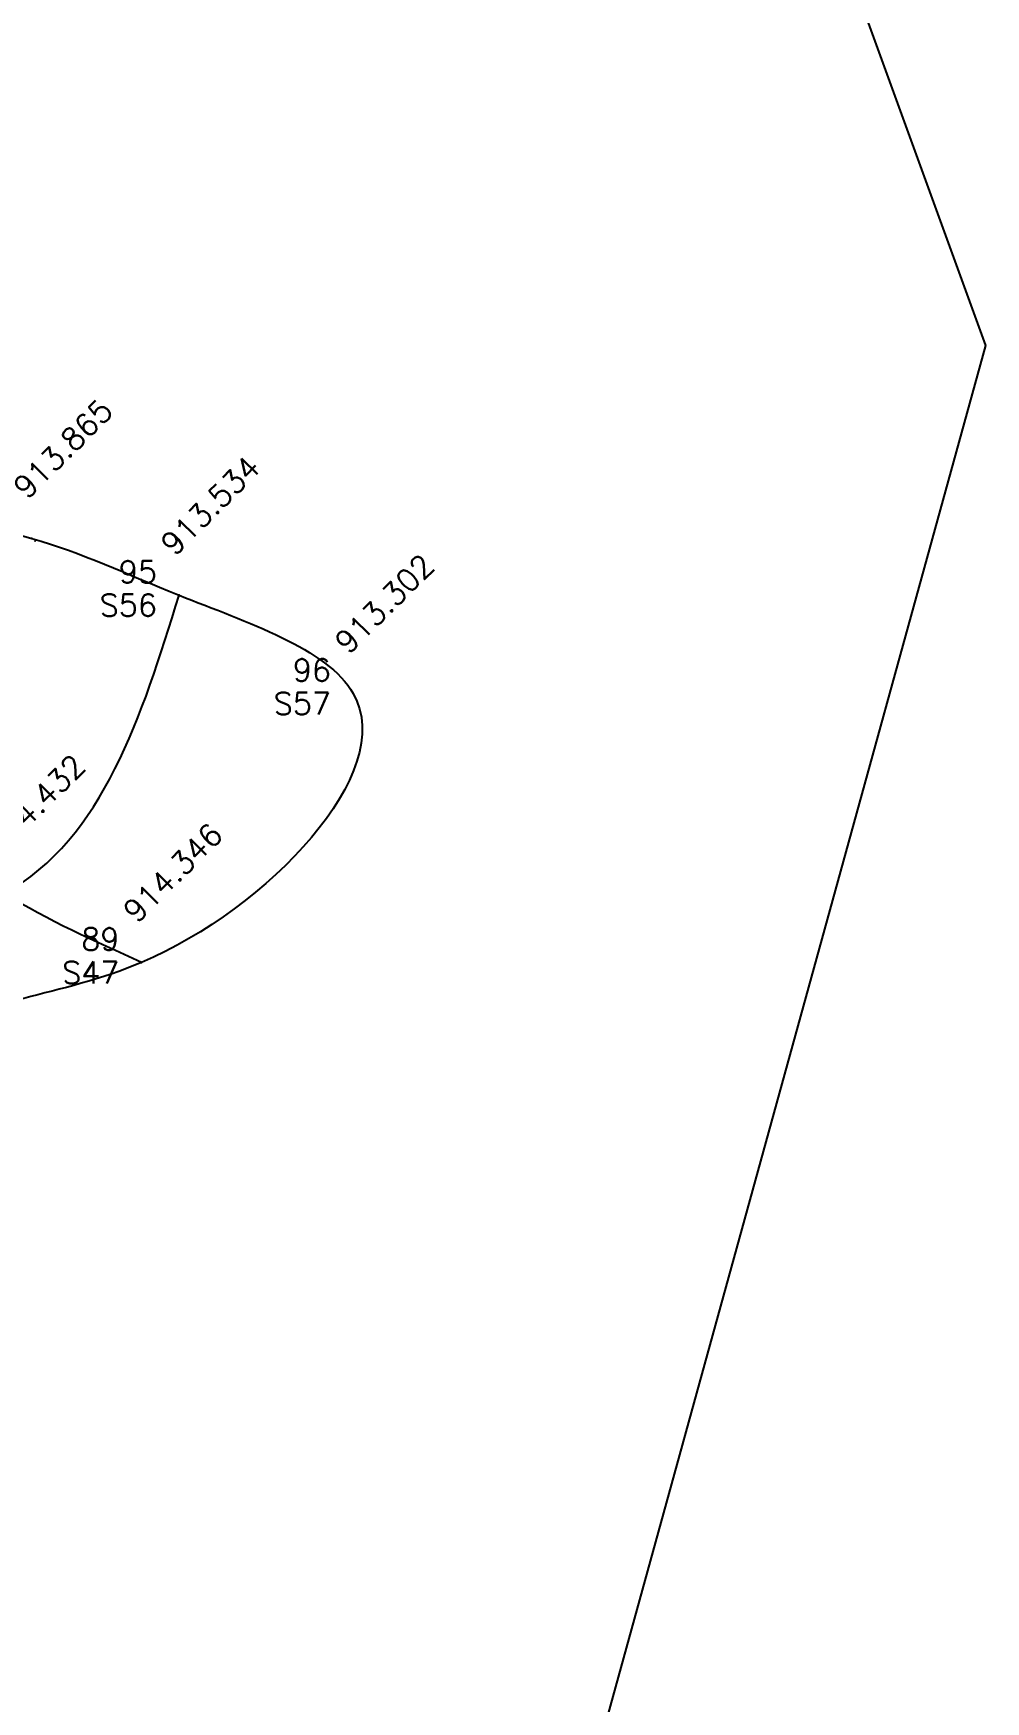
# Model space of a CAD drawing. Header units: millimetres. Extents: x 824502 to 1498685, y 1474633 to 1481826.
# Drawn here: x 1478960.69 to 1478971.39, y 1479004.95 to 1479023.7 of the extents above; entities that cross this region are included whole.
import ezdxf
from ezdxf.enums import TextEntityAlignment as Align

# ---------------------------------------------------------------- set-up
doc = ezdxf.new("R2010")
doc.units = ezdxf.units.MM
for name, color, linetype in [('Boundary', 6, 'Continuous'), ('Points', 7, 'Continuous'), ('Points-ELV', 6, 'Continuous'), ('Points-NUM', 4, 'Continuous'), ('Points-TXT', 3, 'Continuous')]:
    doc.layers.add(name, color=color, linetype=linetype)
doc.styles.add('ROMANS', font='romans.shx')

# ---------------------------------------------------------------- blocks, each defined once
blk = doc.blocks.new('POINTS')
at = {"layer": 'Points'}
blk.add_line((0, 0), (0, 0), dxfattribs=at)
blk.add_point((0, 0), dxfattribs=at)
at = {"layer": 'Points-ELV', "style": 'ROMANS'}
blk.add_attdef('ELEV', text='', height=1, rotation=45, dxfattribs=at).set_placement((0, 0), align=Align.BOTTOM_LEFT)
at = {"layer": 'Points-NUM', "style": 'ROMANS'}
blk.add_attdef('PTNUM', text='', height=1, dxfattribs=at).set_placement((0, 0), align=Align.BOTTOM_RIGHT)
at = {"layer": 'Points-TXT', "style": 'ROMANS'}
blk.add_attdef('DESC', text='', height=1, dxfattribs=at).set_placement((0, 0), align=Align.BOTTOM_RIGHT)

msp = doc.modelspace()

# ---------------------------------------------------------------- linework, layer by layer
for points in [[(1478948.116, 1479013.228, 913.915), (1478949.773, 1479012.985, 914.249), (1478950.754, 1479012.52, 914.227), (1478953.344, 1479011.703, 913.581), (1478955.092, 1479010.915, 913.955), (1478956.428, 1479009.934, 913.824), (1478958.126, 1479009.043, 913.645), (1478958.521, 1479010.493, 914.295), (1478959.482, 1479012.392, 914.368), (1478961.906, 1479013.258, 914.346), (1478964.284, 1479016.281, 913.302), (1478962.328, 1479017.385, 913.534), (1478960.672, 1479018.023, 913.865), (1478958.789, 1479018.609, 913.905), (1478957.226, 1479019.844, 914.39), (1478955.01, 1479020.316, 914.337), (1478952.502, 1479021.562, 914.58), (1478949.833, 1479017.024, 914.851), (1478949.059, 1479015.07, 914.808), (1478948.116, 1479013.228, 913.915)], [(1478961.906, 1479013.258, 914.346), (1478960.364, 1479014.029, 914.432), (1478959.002, 1479014.874, 914.449), (1478957.206, 1479015.52, 914.548), (1478955.402, 1479016.441, 914.637), (1478953.601, 1479017.318, 914.711), (1478951.997, 1479017.941, 914.775), (1478949.833, 1479017.024, 914.851)], [(1478956.428, 1479009.934, 913.824), (1478957.013, 1479011.236, 914.31), (1478957.967, 1479012.954, 914.49), (1478960.364, 1479014.029, 914.432), (1478962.328, 1479017.385, 913.534)]]:
    msp.add_spline(points, degree=3)
msp.add_open_spline([(1478960.713, 1479018.011, 0.066), (1478960.711, 1479018.003, 0.044), (1478960.709, 1479017.994, 0.022), (1478960.707, 1479017.986)], degree=3)
at = {"layer": 'Boundary'}
msp.add_polyline3d([(1478951.318, 1479060.714, 0), (1478971.153, 1479059.26, 0), (1478966.702, 1479033.08, 0), (1478971.392, 1479020.191, 0), (1478966.871, 1479003.815, 0), (1478961.56, 1478985.406, 0), (1478951.167, 1478958.256, 0), (1478947.098, 1478942.106, 0), (1478939.3, 1478921.176, 0), (1478918.394, 1478925.468, 0), (1478918.055, 1478946.7, 0), (1478935.234, 1478998.018, 0), (1478943.716, 1479022.801, 0), (1478951.32, 1479060.716, 0)], dxfattribs=at)

# ---------------------------------------------------------------- block references
at = {"layer": 'Points', "linetype": 'Continuous'}
ref = msp.add_blockref('POINTS', (1478960.672, 1479018.023, 913.865), dxfattribs=at)
ref.add_attrib('PTNUM', '94', dxfattribs={"layer": 'Points-NUM', "height": 0.25, "style": 'ROMANS'}).set_placement((1478960.422, 1479018.086, 913.865), align=Align.BOTTOM_RIGHT)
ref.add_attrib('DESC', 'S55', dxfattribs={"layer": 'Points-TXT', "height": 0.25, "style": 'ROMANS'}).set_placement((1478960.422, 1479017.711, 913.865), align=Align.BOTTOM_RIGHT)
ref.add_attrib('ELEV', '913.865', dxfattribs={"layer": 'Points-ELV', "height": 0.25, "rotation": 45, "style": 'ROMANS'}).set_placement((1478960.672, 1479018.398, 913.865), align=Align.BOTTOM_LEFT)
ref = msp.add_blockref('POINTS', (1478960.672, 1479018.023, 913.865), dxfattribs=at)
ref.add_attrib('PTNUM', '94', dxfattribs={"layer": 'Points-NUM', "height": 0.25, "style": 'ROMANS'}).set_placement((1478960.422, 1479018.086, 913.865), align=Align.BOTTOM_RIGHT)
ref.add_attrib('DESC', 'S55', dxfattribs={"layer": 'Points-TXT', "height": 0.25, "style": 'ROMANS'}).set_placement((1478960.422, 1479017.711, 913.865), align=Align.BOTTOM_RIGHT)
ref.add_attrib('ELEV', '913.865', dxfattribs={"layer": 'Points-ELV', "height": 0.25, "rotation": 45, "style": 'ROMANS'}).set_placement((1478960.672, 1479018.398, 913.865), align=Align.BOTTOM_LEFT)
ref = msp.add_blockref('POINTS', (1478962.328, 1479017.385, 913.534), dxfattribs=at)
ref.add_attrib('PTNUM', '95', dxfattribs={"layer": 'Points-NUM', "height": 0.25, "style": 'ROMANS'}).set_placement((1478962.078, 1479017.448, 913.534), align=Align.BOTTOM_RIGHT)
ref.add_attrib('DESC', 'S56', dxfattribs={"layer": 'Points-TXT', "height": 0.25, "style": 'ROMANS'}).set_placement((1478962.078, 1479017.073, 913.534), align=Align.BOTTOM_RIGHT)
ref.add_attrib('ELEV', '913.534', dxfattribs={"layer": 'Points-ELV', "height": 0.25, "rotation": 45, "style": 'ROMANS'}).set_placement((1478962.328, 1479017.76, 913.534), align=Align.BOTTOM_LEFT)
ref = msp.add_blockref('POINTS', (1478962.328, 1479017.385, 913.534), dxfattribs=at)
ref.add_attrib('PTNUM', '95', dxfattribs={"layer": 'Points-NUM', "height": 0.25, "style": 'ROMANS'}).set_placement((1478962.078, 1479017.448, 913.534), align=Align.BOTTOM_RIGHT)
ref.add_attrib('DESC', 'S56', dxfattribs={"layer": 'Points-TXT', "height": 0.25, "style": 'ROMANS'}).set_placement((1478962.078, 1479017.073, 913.534), align=Align.BOTTOM_RIGHT)
ref.add_attrib('ELEV', '913.534', dxfattribs={"layer": 'Points-ELV', "height": 0.25, "rotation": 45, "style": 'ROMANS'}).set_placement((1478962.328, 1479017.76, 913.534), align=Align.BOTTOM_LEFT)
ref = msp.add_blockref('POINTS', (1478964.284, 1479016.281, 913.302), dxfattribs=at)
ref.add_attrib('PTNUM', '96', dxfattribs={"layer": 'Points-NUM', "height": 0.25, "style": 'ROMANS'}).set_placement((1478964.034, 1479016.343, 913.302), align=Align.BOTTOM_RIGHT)
ref.add_attrib('DESC', 'S57', dxfattribs={"layer": 'Points-TXT', "height": 0.25, "style": 'ROMANS'}).set_placement((1478964.034, 1479015.968, 913.302), align=Align.BOTTOM_RIGHT)
ref.add_attrib('ELEV', '913.302', dxfattribs={"layer": 'Points-ELV', "height": 0.25, "rotation": 45, "style": 'ROMANS'}).set_placement((1478964.284, 1479016.656, 913.302), align=Align.BOTTOM_LEFT)
ref = msp.add_blockref('POINTS', (1478964.284, 1479016.281, 913.302), dxfattribs=at)
ref.add_attrib('PTNUM', '96', dxfattribs={"layer": 'Points-NUM', "height": 0.25, "style": 'ROMANS'}).set_placement((1478964.034, 1479016.343, 913.302), align=Align.BOTTOM_RIGHT)
ref.add_attrib('DESC', 'S57', dxfattribs={"layer": 'Points-TXT', "height": 0.25, "style": 'ROMANS'}).set_placement((1478964.034, 1479015.968, 913.302), align=Align.BOTTOM_RIGHT)
ref.add_attrib('ELEV', '913.302', dxfattribs={"layer": 'Points-ELV', "height": 0.25, "rotation": 45, "style": 'ROMANS'}).set_placement((1478964.284, 1479016.656, 913.302), align=Align.BOTTOM_LEFT)
ref = msp.add_blockref('POINTS', (1478960.364, 1479014.029, 914.432), dxfattribs=at)
ref.add_attrib('PTNUM', '88', dxfattribs={"layer": 'Points-NUM', "height": 0.25, "style": 'ROMANS'}).set_placement((1478960.114, 1479014.092, 914.432), align=Align.BOTTOM_RIGHT)
ref.add_attrib('DESC', 'S46', dxfattribs={"layer": 'Points-TXT', "height": 0.25, "style": 'ROMANS'}).set_placement((1478960.114, 1479013.717, 914.432), align=Align.BOTTOM_RIGHT)
ref.add_attrib('ELEV', '914.432', dxfattribs={"layer": 'Points-ELV', "height": 0.25, "rotation": 45, "style": 'ROMANS'}).set_placement((1478960.364, 1479014.404, 914.432), align=Align.BOTTOM_LEFT)
ref = msp.add_blockref('POINTS', (1478960.364, 1479014.029, 914.432), dxfattribs=at)
ref.add_attrib('PTNUM', '88', dxfattribs={"layer": 'Points-NUM', "height": 0.25, "style": 'ROMANS'}).set_placement((1478960.114, 1479014.092, 914.432), align=Align.BOTTOM_RIGHT)
ref.add_attrib('DESC', 'S46', dxfattribs={"layer": 'Points-TXT', "height": 0.25, "style": 'ROMANS'}).set_placement((1478960.114, 1479013.717, 914.432), align=Align.BOTTOM_RIGHT)
ref.add_attrib('ELEV', '914.432', dxfattribs={"layer": 'Points-ELV', "height": 0.25, "rotation": 45, "style": 'ROMANS'}).set_placement((1478960.364, 1479014.404, 914.432), align=Align.BOTTOM_LEFT)
ref = msp.add_blockref('POINTS', (1478961.906, 1479013.258, 914.346), dxfattribs=at)
ref.add_attrib('PTNUM', '89', dxfattribs={"layer": 'Points-NUM', "height": 0.25, "style": 'ROMANS'}).set_placement((1478961.656, 1479013.32, 914.346), align=Align.BOTTOM_RIGHT)
ref.add_attrib('DESC', 'S47', dxfattribs={"layer": 'Points-TXT', "height": 0.25, "style": 'ROMANS'}).set_placement((1478961.656, 1479012.945, 914.346), align=Align.BOTTOM_RIGHT)
ref.add_attrib('ELEV', '914.346', dxfattribs={"layer": 'Points-ELV', "height": 0.25, "rotation": 45, "style": 'ROMANS'}).set_placement((1478961.906, 1479013.633, 914.346), align=Align.BOTTOM_LEFT)
ref = msp.add_blockref('POINTS', (1478961.906, 1479013.258, 914.346), dxfattribs=at)
ref.add_attrib('PTNUM', '89', dxfattribs={"layer": 'Points-NUM', "height": 0.25, "style": 'ROMANS'}).set_placement((1478961.656, 1479013.32, 914.346), align=Align.BOTTOM_RIGHT)
ref.add_attrib('DESC', 'S47', dxfattribs={"layer": 'Points-TXT', "height": 0.25, "style": 'ROMANS'}).set_placement((1478961.656, 1479012.945, 914.346), align=Align.BOTTOM_RIGHT)
ref.add_attrib('ELEV', '914.346', dxfattribs={"layer": 'Points-ELV', "height": 0.25, "rotation": 45, "style": 'ROMANS'}).set_placement((1478961.906, 1479013.633, 914.346), align=Align.BOTTOM_LEFT)

doc.saveas('drawing.dxf')
